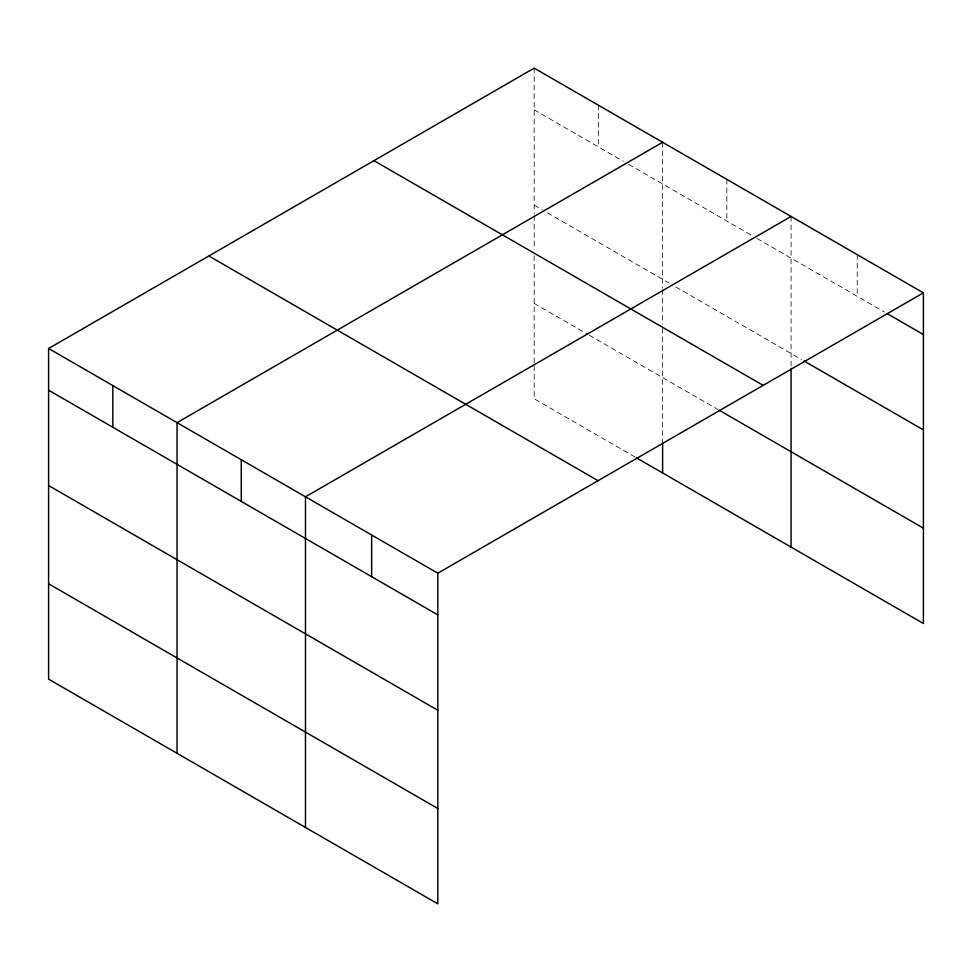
<?xml version="1.0" encoding="UTF-8"?>
<svg xmlns="http://www.w3.org/2000/svg" width="972" height="972" viewBox="0 0 972 972"><rect width="100%" height="100%" fill="white"/><g stroke="black" fill="none" stroke-linecap="round" stroke-linejoin="round"><path stroke-width="0.73" stroke-dasharray="4.86 3.65" d="M534.187 68.149L534.187 214.119M534.187 109.824L623.307 161.279M628.556 164.304L751.757 235.431M756.994 238.456L884.484 312.061M534.187 205.189L542.06 209.721M547.297 212.759L669.186 283.119M675.734 286.91L801.45 359.482M534.187 303.434L587.926 334.453M589.239 335.219L717.676 409.37M635.105 457.059L534.187 398.799L534.187 364.524M857.231 254.652L857.231 296.339M791.074 216.452L791.074 366.894M726.849 179.37L726.849 221.057M662.625 142.301L662.625 288.271M662.625 289.765L662.625 324.004M662.625 328.463L662.625 441.665M598.412 105.219L598.412 146.906M534.187 215.602L534.187 249.84M534.187 255.794L534.187 363.03"/><path stroke-width="1.46" d="M923.4 292.851L437.813 573.201L437.813 903.851L48.6 679.149L48.6 348.498L534.187 68.149L923.4 292.851L923.4 623.502L636.417 457.812M662.625 142.301L177.038 422.65L177.038 753.3M791.074 216.452L305.475 496.801L305.475 827.451M887.072 313.555L923.4 334.538M804.038 360.989L923.4 429.891M373.941 160.659L763.154 385.362M718.988 410.123L923.4 528.148M208.846 255.976L598.059 480.69M48.6 348.498L437.813 573.201M48.6 390.185L437.813 614.887M48.6 485.538L437.813 710.253M48.6 583.795L437.813 808.497M791.074 368.376L791.074 547.102M662.625 443.147L662.625 472.951M371.644 535.001L371.644 576.688M241.263 459.732L241.263 501.406M112.825 385.568L112.825 427.255"/></g></svg>
